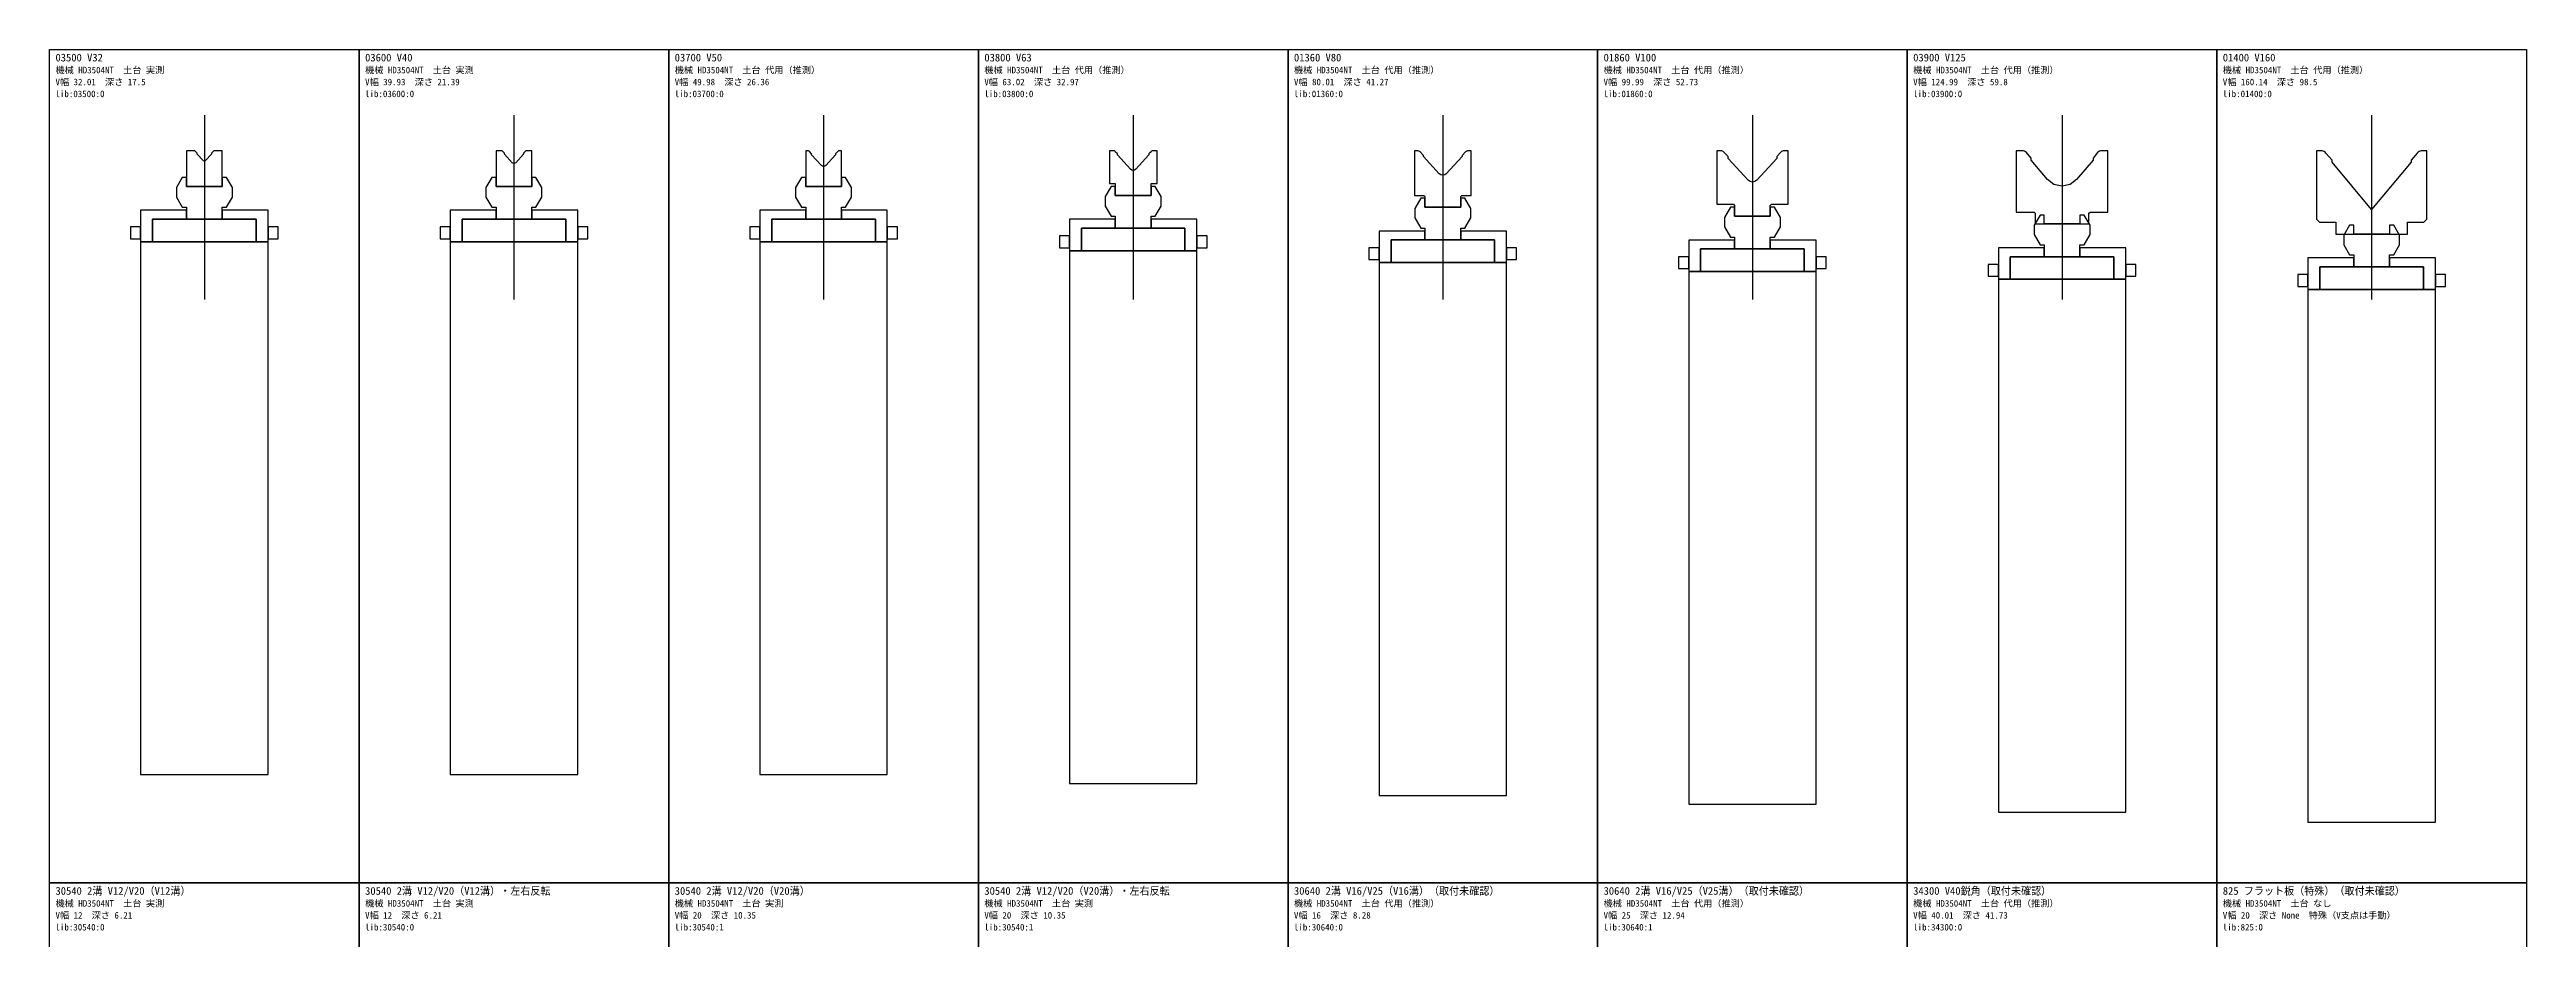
# Model space of a CAD drawing. Extents: x -260 to 3900, y -7630 to 506.
# Drawn here: x -260 to 3900, y -4925 to -3430 of the extents above; entities that cross this region are included whole.
import ezdxf

# ---------------------------------------------------------------- set-up
doc = ezdxf.new("R2010")
doc.units = 0
for name, color, linetype in [('BASE_GENERIC', 2, 'Continuous'), ('BASE_MEASURED', 3, 'Continuous'), ('CENTER', 5, 'Continuous'), ('DIE', 4, 'Continuous'), ('FRAME', 8, 'Continuous'), ('FRAME_NOBASE', 1, 'Continuous'), ('TEXT', 7, 'Continuous')]:
    doc.layers.add(name, color=color, linetype=linetype)

msp = doc.modelspace()

# ---------------------------------------------------------------- linework, layer by layer
at = {"layer": 'BASE_GENERIC'}
for points in [[(1010.01, -3659.99), (1070.01, -3659.99), (1070.01, -3600), (1066.76, -3600), (1065.94, -3600.07), (1065.16, -3600.32), (1064.44, -3600.73), (1063.81, -3601.29), (1060, -3605.46), (1060, -3606.93), (1043.69, -3624.73), (1042.02, -3625.93), (1040.01, -3626.36), (1038, -3625.93), (1036.33, -3624.73), (1019.99, -3606.93), (1019.99, -3605.46), (1016.19, -3601.29), (1015.58, -3600.73), (1014.86, -3600.32), (1014.08, -3600.07), (1013.24, -3600), (1010.01, -3600)], [(1530, -3675), (1590, -3675), (1590, -3655.02), (1600.01, -3655.02), (1600.01, -3600), (1593.71, -3600), (1592.66, -3600.1), (1591.7, -3600.43), (1590.79, -3600.94), (1590.02, -3601.63), (1586.52, -3605.46), (1586.52, -3606.93), (1564.42, -3631.04), (1562.41, -3632.46), (1560, -3632.97), (1557.59, -3632.46), (1555.58, -3631.04), (1533.51, -3606.93), (1533.51, -3605.46), (1530, -3601.63), (1529.21, -3600.94), (1528.33, -3600.43), (1527.34, -3600.1), (1526.29, -3600), (1519.99, -3600), (1519.99, -3655.02), (1530, -3655.02)], [(2050, -3694.99), (2110, -3694.99), (2110, -3676.98), (2112, -3675), (2127.5, -3675), (2127.5, -3600), (2122.65, -3600), (2121.4, -3600.12), (2120.23, -3600.5), (2119.14, -3601.11), (2118.23, -3601.93), (2112.49, -3608.17), (2112.49, -3609.65), (2085.89, -3638.68), (2083.23, -3640.61), (2080, -3641.27), (2076.77, -3640.61), (2074.11, -3638.68), (2047.49, -3609.65), (2047.49, -3608.17), (2041.77, -3601.93), (2040.86, -3601.11), (2039.77, -3600.5), (2038.6, -3600.12), (2037.35, -3600), (2032.5, -3600), (2032.5, -3675), (2048, -3675), (2050, -3676.98)], [(2570, -3710), (2630, -3710), (2630, -3692), (2632, -3690.02), (2659.99, -3690.02), (2659.99, -3600), (2653.09, -3600), (2651.64, -3600.15), (2650.27, -3600.61), (2649, -3601.32), (2647.9, -3602.29), (2641, -3609.83), (2641, -3612.8), (2607.37, -3649.48), (2604.01, -3651.89), (2600, -3652.73), (2595.96, -3651.89), (2592.63, -3649.48), (2559, -3612.8), (2559, -3609.83), (2552.07, -3602.29), (2551, -3601.32), (2549.73, -3600.61), (2548.36, -3600.15), (2546.91, -3600), (2540.01, -3600), (2540.01, -3690.02), (2568, -3690.02), (2570, -3692)], [(3075, -3723), (3164.99, -3723), (3164.99, -3704.99), (3167, -3703), (3197, -3703), (3197, -3600), (3186.68, -3600), (3184.76, -3600.21), (3182.9, -3600.85), (3181.22, -3601.86), (3179.8, -3603.21), (3172, -3612.5), (3172, -3615.63), (3144.52, -3648.37), (3133.52, -3656.8), (3120.01, -3659.8), (3106.47, -3656.8), (3095.47, -3648.37), (3067.99, -3615.63), (3067.99, -3612.5), (3060.19, -3603.21), (3058.77, -3601.86), (3057.09, -3600.85), (3055.24, -3600.21), (3053.31, -3600), (3043, -3600), (3043, -3703), (3072.99, -3703), (3075, -3704.99)], [(3580, -3740), (3700, -3740), (3700, -3720), (3727.5, -3720), (3732.5, -3715), (3732.5, -3600), (3725.1, -3600), (3723.2, -3600.2), (3721.4, -3600.7), (3719.6, -3601.5), (3718.1, -3602.6), (3716.7, -3604), (3706.5, -3616.1), (3706.5, -3619.2), (3640, -3698.5), (3573.5, -3619.2), (3573.5, -3616.1), (3563.3, -3604), (3561.9, -3602.6), (3560.4, -3601.5), (3558.6, -3600.7), (3556.8, -3600.2), (3554.9, -3600), (3547.5, -3600), (3547.5, -3715), (3552.5, -3720), (3580, -3720)], [(1070, -3659.99), (1010.02, -3659.99), (1010, -3659.99), (1010, -3644.99), (1003.01, -3644.99), (993.01, -3661.99), (993.01, -3677.99), (1003.01, -3694.99), (1010, -3694.99), (1010, -3699.99), (1010, -3714.99), (1010.02, -3714.99), (1070, -3714.99), (1070, -3699.99), (1070, -3694.99), (1077.01, -3694.99), (1087.01, -3677.99), (1087.01, -3661.99), (1077.01, -3644.99), (1070, -3644.99)], [(1590, -3675), (1530.02, -3675), (1530, -3675), (1530, -3660), (1523.01, -3660), (1513.01, -3677), (1513.01, -3693), (1523.01, -3710), (1530, -3710), (1530, -3715), (1530, -3730), (1530.02, -3730), (1590, -3730), (1590, -3715), (1590, -3710), (1597.01, -3710), (1607.01, -3693), (1607.01, -3677), (1597.01, -3660), (1590, -3660)], [(1010, -3714.99), (1010, -3699.99), (933.02, -3699.99), (933.02, -3727.99), (933.02, -3747.99), (933.02, -3752.99), (953.02, -3752.99), (953.02, -3714.99)], [(1070, -3699.99), (1070, -3714.99), (1127, -3714.99), (1127, -3752.99), (1147, -3752.99), (1147, -3747.99), (1147, -3727.99), (1147, -3699.99)], [(2110, -3694.99), (2050.02, -3694.99), (2050, -3694.99), (2050, -3679.99), (2043.01, -3679.99), (2033.01, -3696.99), (2033.01, -3712.99), (2043.01, -3729.99), (2050, -3729.99), (2050, -3734.99), (2050, -3749.99), (2050.02, -3749.99), (2110, -3749.99), (2110, -3734.99), (2110, -3729.99), (2117.01, -3729.99), (2127.01, -3712.99), (2127.01, -3696.99), (2117.01, -3679.99), (2110, -3679.99)], [(2630, -3710), (2570.02, -3710), (2570, -3710), (2570, -3695), (2563.01, -3695), (2553.01, -3712), (2553.01, -3728), (2563.01, -3745), (2570, -3745), (2570, -3750), (2570, -3765), (2570.02, -3765), (2630, -3765), (2630, -3750), (2630, -3745), (2637.01, -3745), (2647.01, -3728), (2647.01, -3712), (2637.01, -3695), (2630, -3695)], [(916.02, -3727.99), (916.02, -3747.99), (933.02, -3747.99), (933.02, -3727.99)], [(1010.02, -3714.99), (1010, -3714.99), (953.02, -3714.99), (953.02, -3752.99), (1127, -3752.99), (1127, -3714.99), (1070, -3714.99)], [(1164, -3747.99), (1164, -3727.99), (1147, -3727.99), (1147, -3747.99)], [(1436.02, -3743), (1436.02, -3763), (1453.02, -3763), (1453.02, -3743)], [(1530, -3730), (1530, -3715), (1453.02, -3715), (1453.02, -3743), (1453.02, -3763), (1453.02, -3768), (1473.02, -3768), (1473.02, -3730)], [(1530.02, -3730), (1530, -3730), (1473.02, -3730), (1473.02, -3768), (1647, -3768), (1647, -3730), (1590, -3730)], [(1590, -3715), (1590, -3730), (1647, -3730), (1647, -3768), (1667, -3768), (1667, -3763), (1667, -3743), (1667, -3715)], [(1684, -3763), (1684, -3743), (1667, -3743), (1667, -3763)], [(2050, -3749.99), (2050, -3734.99), (1973.02, -3734.99), (1973.02, -3762.99), (1973.02, -3782.99), (1973.02, -3787.99), (1993.02, -3787.99), (1993.02, -3749.99)], [(2110, -3734.99), (2110, -3749.99), (2167, -3749.99), (2167, -3787.99), (2187, -3787.99), (2187, -3782.99), (2187, -3762.99), (2187, -3734.99)], [(3150, -3723), (3090.02, -3723), (3090, -3723), (3090, -3708), (3083.01, -3708), (3073.01, -3725), (3073.01, -3741), (3083.01, -3758), (3090, -3758), (3090, -3763), (3090, -3778), (3090.02, -3778), (3150, -3778), (3150, -3763), (3150, -3758), (3157.01, -3758), (3167.01, -3741), (3167.01, -3725), (3157.01, -3708), (3150, -3708)], [(3670, -3740), (3610.02, -3740), (3610, -3740), (3610, -3725), (3603.01, -3725), (3593.01, -3742), (3593.01, -3758), (3603.01, -3775), (3610, -3775), (3610, -3780), (3610, -3795), (3610.02, -3795), (3670, -3795), (3670, -3780), (3670, -3775), (3677.01, -3775), (3687.01, -3758), (3687.01, -3742), (3677.01, -3725), (3670, -3725)], [(1147, -3752.99), (1127, -3752.99), (953.02, -3752.99), (933.02, -3752.99), (933.02, -4647.99), (1147, -4647.99)], [(1667, -3768), (1647, -3768), (1473.02, -3768), (1453.02, -3768), (1453.02, -4663), (1667, -4663)], [(1956.02, -3762.99), (1956.02, -3782.99), (1973.02, -3782.99), (1973.02, -3762.99)], [(2050.02, -3749.99), (2050, -3749.99), (1993.02, -3749.99), (1993.02, -3787.99), (2167, -3787.99), (2167, -3749.99), (2110, -3749.99)], [(2204, -3782.99), (2204, -3762.99), (2187, -3762.99), (2187, -3782.99)], [(2476.02, -3778), (2476.02, -3798), (2493.02, -3798), (2493.02, -3778)], [(2570, -3765), (2570, -3750), (2493.02, -3750), (2493.02, -3778), (2493.02, -3798), (2493.02, -3803), (2513.02, -3803), (2513.02, -3765)], [(2570.02, -3765), (2570, -3765), (2513.02, -3765), (2513.02, -3803), (2687, -3803), (2687, -3765), (2630, -3765)], [(2630, -3750), (2630, -3765), (2687, -3765), (2687, -3803), (2707, -3803), (2707, -3798), (2707, -3778), (2707, -3750)], [(2724, -3798), (2724, -3778), (2707, -3778), (2707, -3798)], [(3090, -3778), (3090, -3763), (3013.02, -3763), (3013.02, -3791), (3013.02, -3811), (3013.02, -3816), (3033.02, -3816), (3033.02, -3778)], [(3090.02, -3778), (3090, -3778), (3033.02, -3778), (3033.02, -3816), (3207, -3816), (3207, -3778), (3150, -3778)], [(3150, -3763), (3150, -3778), (3207, -3778), (3207, -3816), (3227, -3816), (3227, -3811), (3227, -3791), (3227, -3763)], [(3610, -3795), (3610, -3780), (3533.02, -3780), (3533.02, -3808), (3533.02, -3828), (3533.02, -3833), (3553.02, -3833), (3553.02, -3795)], [(3670, -3780), (3670, -3795), (3727, -3795), (3727, -3833), (3747, -3833), (3747, -3828), (3747, -3808), (3747, -3780)], [(2187, -3787.99), (2167, -3787.99), (1993.02, -3787.99), (1973.02, -3787.99), (1973.02, -4682.99), (2187, -4682.99)], [(2707, -3803), (2687, -3803), (2513.02, -3803), (2493.02, -3803), (2493.02, -4698), (2707, -4698)], [(2996.02, -3791), (2996.02, -3811), (3013.02, -3811), (3013.02, -3791)], [(3227, -3816), (3207, -3816), (3033.02, -3816), (3013.02, -3816), (3013.02, -4711), (3227, -4711)], [(3244, -3811), (3244, -3791), (3227, -3791), (3227, -3811)], [(3516.02, -3808), (3516.02, -3828), (3533.02, -3828), (3533.02, -3808)], [(3610.02, -3795), (3610, -3795), (3553.02, -3795), (3553.02, -3833), (3727, -3833), (3727, -3795), (3670, -3795)], [(3764, -3828), (3764, -3808), (3747, -3808), (3747, -3828)], [(3747, -3833), (3727, -3833), (3553.02, -3833), (3533.02, -3833), (3533.02, -4728), (3747, -4728)]]:
    msp.add_lwpolyline(points, close=True, dxfattribs=at)
at = {"layer": 'BASE_MEASURED'}
for points in [[(-29.98, -3660), (30, -3660), (30, -3645), (30, -3600.01), (17.75, -3600.01), (16.95, -3600.09), (16.15, -3600.34), (15.43, -3600.75), (14.81, -3601.31), (11.99, -3604.38), (11.99, -3605.85), (2.21, -3616.52), (1.2, -3617.26), (0.01, -3617.51), (-1.22, -3617.26), (-2.21, -3616.52), (-12.01, -3605.85), (-12.01, -3604.38), (-14.8, -3601.31), (-15.44, -3600.75), (-16.14, -3600.34), (-16.93, -3600.09), (-17.75, -3600.01), (-29.98, -3600.01)], [(490.01, -3660), (550, -3660), (550, -3645), (550, -3600), (541.77, -3600), (540.93, -3600.08), (540.15, -3600.33), (539.44, -3600.74), (538.8, -3601.3), (536.01, -3604.37), (536.01, -3605.84), (522.95, -3620.1), (521.61, -3621.03), (520, -3621.39), (518.38, -3621.03), (517.06, -3620.1), (504, -3605.84), (504, -3604.37), (501.18, -3601.3), (500.57, -3600.74), (499.86, -3600.33), (499.08, -3600.08), (498.26, -3600), (490.01, -3600)], [(30, -3660), (-29.98, -3660), (-30, -3660), (-30, -3645), (-36.99, -3645), (-46.99, -3662), (-46.99, -3678), (-36.99, -3695), (-30, -3695), (-30, -3700), (-30, -3715), (-29.98, -3715), (30, -3715), (30, -3700), (30, -3695), (37.01, -3695), (47.01, -3678), (47.01, -3662), (37.01, -3645), (30, -3645)], [(550, -3660), (490.01, -3660), (490, -3660), (490, -3645), (483, -3645), (473, -3662), (473, -3678), (483, -3695), (490, -3695), (490, -3700), (490, -3715), (490.01, -3715), (550, -3715), (550, -3700), (550, -3695), (557, -3695), (567, -3678), (567, -3662), (557, -3645), (550, -3645)], [(-30, -3715), (-30, -3700), (-106.98, -3700), (-106.98, -3728), (-106.98, -3748), (-106.98, -3753), (-86.98, -3753), (-86.98, -3715)], [(30, -3700), (30, -3715), (87, -3715), (87, -3753), (107, -3753), (107, -3748), (107, -3728), (107, -3700)], [(490, -3715), (490, -3700), (413.01, -3700), (413.01, -3728), (413.01, -3748), (413.01, -3753), (433.01, -3753), (433.01, -3715)], [(550, -3700), (550, -3715), (607, -3715), (607, -3753), (627, -3753), (627, -3748), (627, -3728), (627, -3700)], [(-123.98, -3728), (-123.98, -3748), (-106.98, -3748), (-106.98, -3728)], [(-29.98, -3715), (-30, -3715), (-86.98, -3715), (-86.98, -3753), (87, -3753), (87, -3715), (30, -3715)], [(124, -3748), (124, -3728), (107, -3728), (107, -3748)], [(396.01, -3728), (396.01, -3748), (413.01, -3748), (413.01, -3728)], [(490.01, -3715), (490, -3715), (433.01, -3715), (433.01, -3753), (607, -3753), (607, -3715), (550, -3715)], [(644, -3748), (644, -3728), (627, -3728), (627, -3748)], [(107, -3753), (87, -3753), (-86.98, -3753), (-106.98, -3753), (-106.98, -4648), (107, -4648)], [(627, -3753), (607, -3753), (433.01, -3753), (413.01, -3753), (413.01, -4648), (627, -4648)]]:
    msp.add_lwpolyline(points, close=True, dxfattribs=at)
at = {"layer": 'CENTER'}
for p, q in [((0, -3540), (0, -3850)), ((520, -3540), (520, -3850)), ((1040, -3540), (1040, -3850)), ((1560, -3540), (1560, -3850)), ((2080, -3540), (2080, -3850)), ((2600, -3540), (2600, -3850)), ((3120, -3540), (3120, -3850)), ((3640, -3540), (3640, -3850))]:
    msp.add_line(p, q, dxfattribs=at)
at = {"layer": 'DIE'}
for points in [[(-30, -3659.99), (30, -3659.99), (30, -3600), (17.75, -3600), (16.94, -3600.08), (16.15, -3600.33), (15.42, -3600.74), (14.81, -3601.3), (11.99, -3604.37), (11.99, -3605.84), (2.21, -3616.51), (1.19, -3617.25), (0, -3617.5), (-1.22, -3617.25), (-2.21, -3616.51), (-12.01, -3605.84), (-12.01, -3604.37), (-14.81, -3601.3), (-15.44, -3600.74), (-16.15, -3600.33), (-16.94, -3600.08), (-17.75, -3600), (-30, -3600)], [(490, -3660), (549.99, -3660), (549.99, -3600), (541.75, -3600), (540.91, -3600.08), (540.13, -3600.33), (539.42, -3600.74), (538.78, -3601.3), (536, -3604.37), (536, -3605.84), (522.93, -3620.1), (521.6, -3621.03), (519.99, -3621.39), (518.37, -3621.03), (517.04, -3620.1), (503.99, -3605.84), (503.99, -3604.37), (501.17, -3601.3), (500.56, -3600.74), (499.85, -3600.33), (499.06, -3600.08), (498.25, -3600), (490, -3600)], [(1010.01, -3659.99), (1070.01, -3659.99), (1070.01, -3600), (1066.76, -3600), (1065.94, -3600.07), (1065.16, -3600.32), (1064.44, -3600.73), (1063.81, -3601.29), (1060, -3605.46), (1060, -3606.93), (1043.69, -3624.73), (1042.02, -3625.93), (1040.01, -3626.36), (1038, -3625.93), (1036.33, -3624.73), (1019.99, -3606.93), (1019.99, -3605.46), (1016.19, -3601.29), (1015.58, -3600.73), (1014.86, -3600.32), (1014.08, -3600.07), (1013.24, -3600), (1010.01, -3600)], [(1530, -3675), (1590, -3675), (1590, -3655.02), (1600.01, -3655.02), (1600.01, -3600), (1593.71, -3600), (1592.66, -3600.1), (1591.7, -3600.43), (1590.79, -3600.94), (1590.02, -3601.63), (1586.52, -3605.46), (1586.52, -3606.93), (1564.42, -3631.04), (1562.41, -3632.46), (1560, -3632.97), (1557.59, -3632.46), (1555.58, -3631.04), (1533.51, -3606.93), (1533.51, -3605.46), (1530, -3601.63), (1529.21, -3600.94), (1528.33, -3600.43), (1527.34, -3600.1), (1526.29, -3600), (1519.99, -3600), (1519.99, -3655.02), (1530, -3655.02)], [(2050, -3694.99), (2110, -3694.99), (2110, -3676.98), (2112, -3675), (2127.5, -3675), (2127.5, -3600), (2122.65, -3600), (2121.4, -3600.12), (2120.23, -3600.5), (2119.14, -3601.11), (2118.23, -3601.93), (2112.49, -3608.17), (2112.49, -3609.65), (2085.89, -3638.68), (2083.23, -3640.61), (2080, -3641.27), (2076.77, -3640.61), (2074.11, -3638.68), (2047.49, -3609.65), (2047.49, -3608.17), (2041.77, -3601.93), (2040.86, -3601.11), (2039.77, -3600.5), (2038.6, -3600.12), (2037.35, -3600), (2032.5, -3600), (2032.5, -3675), (2048, -3675), (2050, -3676.98)], [(2570, -3710), (2630, -3710), (2630, -3692), (2632, -3690.02), (2659.99, -3690.02), (2659.99, -3600), (2653.09, -3600), (2651.64, -3600.15), (2650.27, -3600.61), (2649, -3601.32), (2647.9, -3602.29), (2641, -3609.83), (2641, -3612.8), (2607.37, -3649.48), (2604.01, -3651.89), (2600, -3652.73), (2595.96, -3651.89), (2592.63, -3649.48), (2559, -3612.8), (2559, -3609.83), (2552.07, -3602.29), (2551, -3601.32), (2549.73, -3600.61), (2548.36, -3600.15), (2546.91, -3600), (2540.01, -3600), (2540.01, -3690.02), (2568, -3690.02), (2570, -3692)], [(3075, -3723), (3164.99, -3723), (3164.99, -3704.99), (3167, -3703), (3197, -3703), (3197, -3600), (3186.68, -3600), (3184.76, -3600.21), (3182.9, -3600.85), (3181.22, -3601.86), (3179.8, -3603.21), (3172, -3612.5), (3172, -3615.63), (3144.52, -3648.37), (3133.52, -3656.8), (3120.01, -3659.8), (3106.47, -3656.8), (3095.47, -3648.37), (3067.99, -3615.63), (3067.99, -3612.5), (3060.19, -3603.21), (3058.77, -3601.86), (3057.09, -3600.85), (3055.24, -3600.21), (3053.31, -3600), (3043, -3600), (3043, -3703), (3072.99, -3703), (3075, -3704.99)], [(3580, -3740), (3700, -3740), (3700, -3720), (3727.5, -3720), (3732.5, -3715), (3732.5, -3600), (3725.1, -3600), (3723.2, -3600.2), (3721.4, -3600.7), (3719.6, -3601.5), (3718.1, -3602.6), (3716.7, -3604), (3706.5, -3616.1), (3706.5, -3619.2), (3640, -3698.5), (3573.5, -3619.2), (3573.5, -3616.1), (3563.3, -3604), (3561.9, -3602.6), (3560.4, -3601.5), (3558.6, -3600.7), (3556.8, -3600.2), (3554.9, -3600), (3547.5, -3600), (3547.5, -3715), (3552.5, -3720), (3580, -3720)]]:
    msp.add_lwpolyline(points, close=True, dxfattribs=at)
at = {"layer": 'FRAME'}
for points in [[(-260, -3430), (260, -3430), (260, -4830), (-260, -4830)], [(260, -3430), (780, -3430), (780, -4830), (260, -4830)], [(780, -3430), (1300, -3430), (1300, -4830), (780, -4830)], [(1300, -3430), (1820, -3430), (1820, -4830), (1300, -4830)], [(1820, -3430), (2340, -3430), (2340, -4830), (1820, -4830)], [(2340, -3430), (2860, -3430), (2860, -4830), (2340, -4830)], [(2860, -3430), (3380, -3430), (3380, -4830), (2860, -4830)], [(3380, -3430), (3900, -3430), (3900, -4830), (3380, -4830)], [(-260, -4830), (260, -4830), (260, -6230), (-260, -6230)], [(260, -4830), (780, -4830), (780, -6230), (260, -6230)], [(780, -4830), (1300, -4830), (1300, -6230), (780, -6230)], [(1300, -4830), (1820, -4830), (1820, -6230), (1300, -6230)], [(1820, -4830), (2340, -4830), (2340, -6230), (1820, -6230)], [(2340, -4830), (2860, -4830), (2860, -6230), (2340, -6230)], [(2860, -4830), (3380, -4830), (3380, -6230), (2860, -6230)]]:
    msp.add_lwpolyline(points, close=True, dxfattribs=at)
at = {"layer": 'FRAME_NOBASE'}
msp.add_lwpolyline([(3380, -4830), (3900, -4830), (3900, -6230), (3380, -6230)], close=True, dxfattribs=at)

# ---------------------------------------------------------------- texts
at = {"layer": 'TEXT'}
for s, height, p in [('03500 V32', 13, (-250, -3450)), ('03600 V40', 13, (270, -3450)), ('03700 V50', 13, (790, -3450)), ('03800 V63', 13, (1310, -3450)), ('01360 V80', 13, (1830, -3450)), ('01860 V100', 13, (2350, -3450)), ('03900 V125', 13, (2870, -3450)), ('01400 V160', 13, (3390, -3450)), ('V幅 32.01\u3000深さ 17.5', 11, (-250, -3490)), ('機械 HD3504NT\u3000土台 実測', 11, (-250, -3470)), ('V幅 39.93\u3000深さ 21.39', 11, (270, -3490)), ('機械 HD3504NT\u3000土台 実測', 11, (270, -3470)), ('V幅 49.98\u3000深さ 26.36', 11, (790, -3490)), ('機械 HD3504NT\u3000土台 代用（推測）', 11, (790, -3470)), ('V幅 63.02\u3000深さ 32.97', 11, (1310, -3490)), ('機械 HD3504NT\u3000土台 代用（推測）', 11, (1310, -3470)), ('V幅 80.01\u3000深さ 41.27', 11, (1830, -3490)), ('機械 HD3504NT\u3000土台 代用（推測）', 11, (1830, -3470)), ('V幅 99.99\u3000深さ 52.73', 11, (2350, -3490)), ('機械 HD3504NT\u3000土台 代用（推測）', 11, (2350, -3470)), ('V幅 124.99\u3000深さ 59.8', 11, (2870, -3490)), ('機械 HD3504NT\u3000土台 代用（推測）', 11, (2870, -3470)), ('V幅 160.14\u3000深さ 98.5', 11, (3390, -3490)), ('機械 HD3504NT\u3000土台 代用（推測）', 11, (3390, -3470)), ('lib:03500:0', 11, (-250, -3510)), ('lib:03600:0', 11, (270, -3510)), ('lib:03700:0', 11, (790, -3510)), ('lib:03800:0', 11, (1310, -3510)), ('lib:01360:0', 11, (1830, -3510)), ('lib:01860:0', 11, (2350, -3510)), ('lib:03900:0', 11, (2870, -3510)), ('lib:01400:0', 11, (3390, -3510)), ('機械 HD3504NT\u3000土台 実測', 11, (-250, -4870)), ('30540 2溝 V12/V20（V12溝）', 13, (-250, -4850)), ('機械 HD3504NT\u3000土台 実測', 11, (270, -4870)), ('30540 2溝 V12/V20（V12溝）・左右反転', 13, (270, -4850)), ('機械 HD3504NT\u3000土台 実測', 11, (790, -4870)), ('30540 2溝 V12/V20（V20溝）', 13, (790, -4850)), ('機械 HD3504NT\u3000土台 実測', 11, (1310, -4870)), ('30540 2溝 V12/V20（V20溝）・左右反転', 13, (1310, -4850)), ('機械 HD3504NT\u3000土台 代用（推測）', 11, (1830, -4870)), ('30640 2溝 V16/V25（V16溝）（取付未確認）', 13, (1830, -4850)), ('機械 HD3504NT\u3000土台 代用（推測）', 11, (2350, -4870)), ('30640 2溝 V16/V25（V25溝）（取付未確認）', 13, (2350, -4850)), ('機械 HD3504NT\u3000土台 代用（推測）', 11, (2870, -4870)), ('34300 V40鋭角（取付未確認）', 13, (2870, -4850)), ('機械 HD3504NT\u3000土台 なし', 11, (3390, -4870)), ('825 フラット板（特殊）（取付未確認）', 13, (3390, -4850)), ('V幅 12\u3000深さ 6.21', 11, (-250, -4890)), ('lib:30540:0', 11, (-250, -4910)), ('V幅 12\u3000深さ 6.21', 11, (270, -4890)), ('lib:30540:0', 11, (270, -4910)), ('V幅 20\u3000深さ 10.35', 11, (790, -4890)), ('lib:30540:1', 11, (790, -4910)), ('V幅 20\u3000深さ 10.35', 11, (1310, -4890)), ('lib:30540:1', 11, (1310, -4910)), ('V幅 16\u3000深さ 8.28', 11, (1830, -4890)), ('lib:30640:0', 11, (1830, -4910)), ('V幅 25\u3000深さ 12.94', 11, (2350, -4890)), ('lib:30640:1', 11, (2350, -4910)), ('V幅 40.01\u3000深さ 41.73', 11, (2870, -4890)), ('lib:34300:0', 11, (2870, -4910)), ('V幅 20\u3000深さ None\u3000特殊（V支点は手動）', 11, (3390, -4890)), ('lib:825:0', 11, (3390, -4910))]:
    msp.add_text(s, height=height, dxfattribs=at).set_placement(p)

doc.saveas('drawing.dxf')
